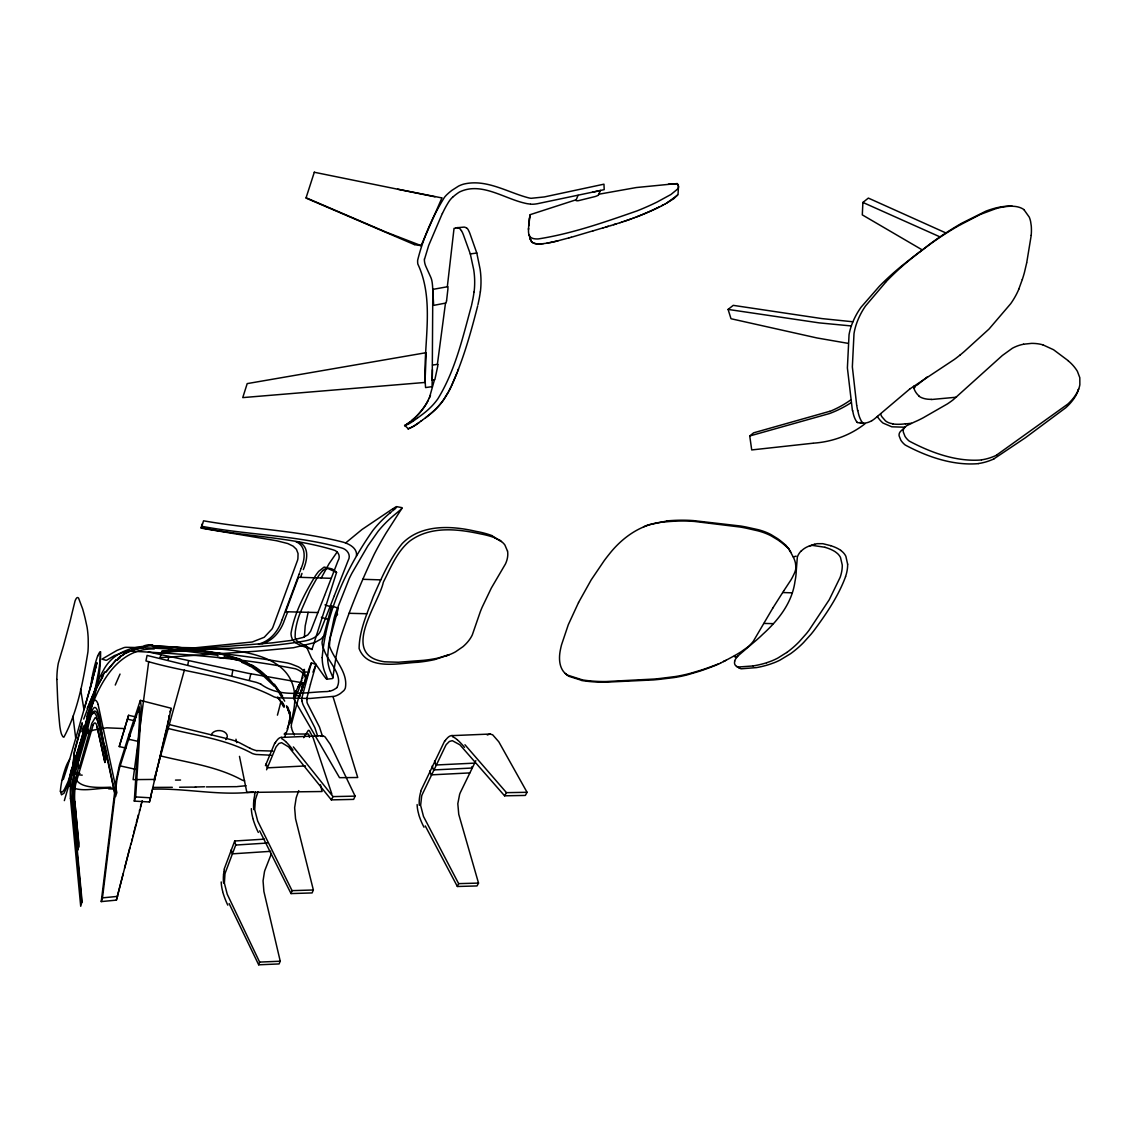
<?xml version="1.0" encoding="UTF-8"?>
<svg xmlns="http://www.w3.org/2000/svg" width="1137" height="1137" viewBox="0 0 1137 1137"><rect width="100%" height="100%" fill="white"/><g stroke="black" fill="none" stroke-linecap="round" stroke-linejoin="round"><path stroke-width="1.5" d="M432.231 380.085L432.813 289.864M432.444 369.667L432.06 386.651L425.579 387.575C422.14 346.927 435.798 302.271 417.833 264.054A29.363 21.788 -19.5 0 1 417.663 260.217C423.106 238.187 432.472 216.641 444.453 197.341A26.293 19.926 -20.8 0 1 446.784 194.74L448.603 193.063A51.094 38.388 -21.2 0 1 451.957 190.32L458.538 186.113A21.589 16.387 -21 0 1 463.981 184.038C486.65 178.765 507.585 192.437 528.833 197.909A27.459 20.736 -23.8 0 0 531.135 198.307L544.353 196.928L603.96 184.18L604.202 189.637L592.505 192.224M530.695 240.149L528.918 234.52A25.44 18.746 -23.3 0 1 528.506 230.1L528.534 228.409M528.478 229.603L528.534 228.608M945.899 232.943L868.355 198.094L862.898 202.443L862.301 214.879L922.178 249.87M310.458 684.176L306.99 697.82L306.99 702.154A18.945 14.042 21.4 0 0 307.445 703.561L319.454 727.026L322.567 736.52M281.407 696.697C274.145 683.65 265.163 672.649 251.604 664.847M171.118 708.806L149.444 801.983L134.294 801.102L139.382 721.824L139.325 706.859L128.708 739.064M134.294 801.102L135.658 796.923L140.192 726.699L141.144 706.049L140.391 700.378L171.374 708.308M528.79 224.714L530.212 214.651L576.189 199.757M528.719 225.893L529.316 218.986M528.79 224.87L528.549 228.366M919.435 251.988L902.48 265.291A194.654 118.404 -29.8 0 0 879.413 286.211L861.093 307.189A80.855 51.165 -29.2 0 0 857.81 312.163L857.241 313.13A86.327 54.548 -29.3 0 0 849.041 334.761L847.392 367.933L852.437 410.77M79.135 755.963L78.979 757.27A4.008 0.839 -88.9 0 1 78.808 758.308M79.377 757.697L79.235 758.905M87.236 728.263L87.08 729.599A4.065 0.867 -88.8 0 1 86.895 730.679M87.492 730.011C92.353 704.713 97.498 704.968 100.909 729.67L115.477 796.483L116.855 792.645L98.123 704.599M300.765 682.797L299.358 684.417M1031.231 235.288L1026.739 262.562M327.101 678.675L327.115 678.576A9.082 5.458 -14 0 0 326.987 677.581L325.296 673.388A97.498 59.238 -16.1 0 1 324.045 669.991A114.283 69.456 -16.5 0 1 322.183 657.712M101.25 901.598L102.486 897.86L116.884 779.996L119.357 768.527L128.666 739.235L129.135 734.26L119.47 764.86L116.073 780.806L101.25 901.598L116.386 900.12L131.039 843.242M332.771 678.05L336.14 656.191A448.689 259.435 -22.7 0 1 340.802 636.876C350.097 608.665 361.481 581.05 374.244 554.216A465.26 271.587 -23.4 0 1 386.04 533.111L401.929 508.296A9.252 6.097 -16.1 0 1 400.778 509.575L395.15 514.265A100.511 63.97 -17.5 0 0 391.569 517.292A114.467 72.555 -17.7 0 0 378.124 531.277L367.848 545.888L351.887 573.275A258.895 157.56 -19.8 0 0 349.258 578.506L335.586 613.042A257.872 155.94 -19.6 0 0 334.122 618.102L328.835 643.457L327.57 657.314A109.82 66.742 -16.5 0 0 329.559 669.309A96.148 58.413 -16.2 0 0 330.881 672.678L332.672 676.927M447.324 286.78L454.033 228.395A7.277 5.458 -20 0 1 455.34 228.253M356.45 556.007C357.643 548.46 349.699 544.168 343.63 542.292C297.88 530.396 249.955 529.075 203.551 520.803L201.334 527.753C244.924 536.522 290.575 536.991 333.297 549.896C338.371 551.047 340.915 556.476 337.987 560.911L324.642 595.347M445.462 303.281L437.39 364.38M424.598 258.98L428.677 245.464L442.336 213.443M148.72 661.578L133.1 779.627L154.106 779.428L184.421 669.935M87.151 732.427A4.065 0.867 -88.8 0 0 87.364 731.432L73.806 777.765L72.995 794.081A15.662 3.269 -89.1 0 0 73.038 795.133L78.041 850.007L78.766 842.73L74.744 801.429M529.345 218.83L529.487 218.034M80.599 689.207L83.967 709.715L90.32 687.672L91.969 678.036M306.706 699.497L306.99 697.805M169.527 715.784L168.844 719.181M529.529 217.778L530.183 214.751M187.776 664.989L188.529 661.009M231.834 675.662L232.843 670.333M168.077 660.341L168.816 656.589M303.352 672.024L300.267 684.815L300.722 683.721M125.98 748.089L119.243 746.583L128.58 715.301L136.383 717.063M119.243 746.583L128.58 715.301M300.736 682.953C298.59 686.563 304.83 683.806 303.551 684.645M434.462 379.815L429.303 398.206M1026.683 262.874L1024.522 272.113A153.594 99.686 -29.2 0 1 1022.319 279.46M446.557 300.893L447.921 288.94A24.161 17.695 -18.4 0 0 447.836 286.993L447.807 286.993M477.938 304.759L479.132 299.059A182.46 134.948 -14.2 0 0 480.297 291.939M168.603 720.247L167.75 724.084M471.628 304.972L472.893 299.003A174.828 129.305 -14.3 0 0 474.015 291.996M471.5 305.583C462.745 337.391 455.283 370.676 437.745 399.002A68.575 48.322 -16.3 0 1 425.195 412.219L424.328 412.902A124.445 89.183 -15.3 0 1 420.377 415.929L417.663 417.919M477.654 306.009C470.178 335.159 461.992 364.522 448.66 391.597M167.338 725.875L166.656 728.845M304.105 683.863L303.963 684.844L308.525 672.166M166.3 730.366L165.419 734.204M165.178 735.227L163.231 743.513M160.758 754.016L158.64 763.026M161.184 752.239L161.596 750.463M161.923 749.056L162.904 744.891M149.444 801.983L152.23 790.172M154.433 780.849L154.973 778.547M155.513 776.244L156.067 773.942M156.608 771.653L157.133 769.379M157.673 767.105L158.214 764.831M249.316 680.253L250.836 673.815M575.876 200.51L576.971 200.78A16.728 12.464 -24.8 0 0 578.491 200.666L595.177 196.53A14.34 10.645 -25.2 0 0 598.403 195.166M299.059 696.597L298.86 697.606L299.287 695.716M96.332 665.102L96.929 662.672L94.527 672.152M77.302 754.357C66.401 785.553 82.361 788.495 110.659 787.202M96.005 666.438L95.295 669.21M304.162 672.607L303.949 673.474M304.147 683.692L304.929 681.12A19.997 14.696 19.9 0 0 305.356 675.691L304.673 673.203A11.981 8.798 20.1 0 0 301.348 668.883A14.98 11.015 20.1 0 0 298.107 666.737L291.186 664.022A67.467 50.554 19.9 0 0 287.291 662.942C234.08 653.704 179.93 648.232 125.909 647.308A20.722 15.35 14.6 0 0 124.217 647.536L117.012 650.392L101.975 659.147L105.94 660.27A2.487 1.833 13.7 0 0 106.892 660.085L114.439 655.552L126.15 651.43A17.14 12.706 14.7 0 1 128.552 651.046C184.365 653.86 240.618 658.138 295.521 668.798A18.078 13.331 20.1 0 1 297.908 669.807L300.054 671.001A12.095 8.897 20.2 0 1 302.485 672.976L305.512 677.24M94.925 670.674L92.353 680.423A339.309 66.472 -87.1 0 1 90.32 687.672L69.698 759.246A327.925 62.222 -87.5 0 1 67.779 765.684L63.331 779.47M116.386 900.12L123.151 873.856M124.587 868.256L129.902 847.676M131.608 841.039L132.176 838.822M132.745 836.619L133.2 834.885M133.64 833.137L134.536 829.669M134.99 827.935L135.886 824.467M130.982 844.578L141.23 804.968M308.155 612.303L305.199 625.918L304.403 636.905M136.341 822.733L138.43 814.675M139.382 810.951L139.652 809.914M93.703 675.364L94.129 673.758M140.462 806.815L141.272 803.703M141.485 803.944L142.281 800.903M73.806 777.765L72.37 798.146L81.622 896.354L81.85 902.266L80.713 906.274L70.466 798.472M141.699 802.111L141.912 801.301M78.567 749.496L82.091 736.861M93.277 677.012L92.353 680.395A339.281 66.472 -87.1 0 1 90.32 687.643M224.16 869.137L234.691 840.996L264.452 839.134M310.444 684.204L316.043 664.406L311.382 662.871L308.312 670.645M83.314 731.873C89.823 711.435 92.481 689.463 103.254 670.603C115.633 646.47 145.28 643.769 169.257 646.782M254.489 794.905L255.441 791.821M290.461 723.075C318.459 636.024 203.097 650.677 152.401 646.456M299.23 695.261L291.555 723.757A32.589 24.488 21.6 0 0 291.37 724.951L291.328 725.491A10.574 7.959 20.8 0 0 291.427 727.282L291.456 727.382M82.106 736.819L86.099 723.644M311.382 662.871L302.03 697.279A33.016 24.488 21.7 0 0 301.845 698.473L301.802 699.028A10.716 7.945 20.9 0 0 301.916 700.818M64.34 800.633L87.748 720.332M79.192 768.171L91.841 723.317L95.266 717.575L96.929 719.209L98.621 724.354L105.897 759.232L104.917 762.458L97.057 726.316M303.295 685.497L302.428 688.326M78.41 760.198L79.249 757.313M86.497 732.583L87.364 729.627M78.126 762.643A27.615 5.856 -88.9 0 0 78.695 766.48L73.99 787.557L73.905 807.384M299.543 694.806L300.125 692.916M80.102 742.887C77.046 757.256 68.533 770.914 69.073 785.752C81.594 794.266 100.568 785.98 115.278 788.694M303.181 685.895L302.897 686.833M302.939 676.941L302.456 678.476M129.192 734.076L140.334 700.392M302.74 687.331L300.623 693.655M160.601 655.125L161.852 651.174L252.243 641.993L264.225 637.288L271.914 629.074A61.824 38.757 -11.8 0 0 272.795 627.468L297.581 560.157A63.473 41.131 -12.2 0 0 297.922 558.423L298.05 553.548L296.416 549.285L293.161 546.172L287.76 543.543L276.604 540.743L200.993 528.108L202.429 523.645M305.341 679.585L305.825 678.107M311.979 649.497L336.552 572.423L334.292 570.348A10.19 7.092 20.6 0 0 331.762 568.855L324.13 567.079L318.673 571.399A133.043 93.902 24 0 0 315.446 575.763C304.688 593.486 294.483 612.658 291.029 633.238A24.474 17.609 20.6 0 0 291.243 635.64A28.88 20.779 20.7 0 0 291.484 636.848L292.365 639.292A8.556 6.168 20.1 0 0 294.17 641.595L296.217 643.13A24.744 17.751 20.3 0 0 301.689 645.816L311.979 649.497L298.932 642.419A14.241 10.247 20.3 0 1 297.908 641.652L296.885 640.742A6.495 4.69 20.2 0 1 295.663 638.937L295.492 638.468A12.848 9.252 20.3 0 1 295.108 636.791L295.307 631.547A157.702 112.734 24.8 0 1 300.31 612.53L310.003 590.473L316.925 578.207M82.205 723.743L74.303 752.552L72.327 770.36M287.675 729.172L284.492 737.359M314.324 172.199L306.08 197.767L385.898 232.047L420.889 245.535M87.919 717.916C97.242 686.677 116.386 647.877 154.291 648.957M301.873 680.296L301.078 682.712M300.665 691.225L301.163 689.733M302.243 688.923L301.007 692.575M1078.274 390.005L1077.919 391.014L1078.686 388.953M82.148 722.606L74.559 750.576L72.754 769.109M83.726 719.081L92.751 695.332L102.628 676.785M845.587 576.644C838.239 596.413 826.201 614.065 813.708 630.907A169.711 99.786 -21.2 0 1 810.965 634.318L803.546 642.561A77.06 44.059 -22.2 0 1 790.641 653.647L779.968 660.128A40.378 22.797 -22.4 0 1 774.155 662.729L770.09 664.193A60.545 34.423 -22.5 0 1 756.546 667.59L741.21 668.798A10.745 6.012 -21.9 0 1 739.547 668.13L736.605 666.41A10.659 5.983 -21.9 0 1 736.094 666.055A12.834 7.206 -21.9 0 1 734.758 661.109M301.177 568.258C305.071 559.404 306.748 546.158 295.819 541.61M1022.319 279.46L1018.766 289.224M170.01 711.833L170.621 710.071M300.992 568.77L300.523 570.163M306.35 676.501L306.891 674.937M100.624 651.743L100.511 656.134A32.987 7.135 -88.3 0 1 100.113 660.412L99.928 662.004A59.536 12.734 -88.3 0 1 98.365 672.763L95.977 684.943A147.725 30.642 -88 0 1 94.925 689.775L81.779 737.643L68.717 779.868A143.305 28.709 -88.3 0 1 67.552 782.782L64.71 788.822A56.921 11.526 -88.7 0 1 62.379 791.849L62.052 792.063A31.324 6.339 -88.9 0 1 61.199 792.29L60.403 791.196L61.469 794.82L63.97 793.256L69.414 781.972L86.313 726.671C92.367 702.751 102.33 675.293 100.042 651.856A26.72 5.856 -88.5 0 0 99.161 653.036L98.805 653.647A43.064 9.466 -88.6 0 0 97.683 656.12M492.15 535.669A94.371 58.897 -16.6 0 0 476.048 531.377C451.56 525.635 421.116 524.001 402.185 543.585C389.437 559.376 381.336 578.363 373.22 596.811C367.223 613.511 359.207 630.552 359.121 648.573C367.521 671.015 399.329 663.027 417.691 662.288A95.977 59.692 -16.5 0 0 434.576 659.631L449.399 654.699M168.83 716.623L169.157 715.685M303.309 569.623C307.075 560.697 309.975 547.281 299.059 542.122M271.473 853.489L264.949 870.132A50.611 17.41 84.4 0 0 264.466 871.724L263.059 880.848L263.898 891.493L280.242 961.22L279.077 963.934L258.682 964.801L259.62 962.087L227.229 894.208L224.387 883.179L224.955 874.069A50.781 22.342 72.3 0 1 225.254 872.889L235.714 845.047L234.691 840.996M298.761 790.627L296.672 796.355A52.43 19.073 84.8 0 0 296.146 798.06L294.639 807.725L295.549 818.739L313.357 889.987L312.106 892.929L291.029 893.583L292.053 890.641L257.701 821.07L254.702 809.601L255.37 799.936A52.7 24.403 72.7 0 1 255.697 798.671L258 791.778M300.296 570.788L299.969 571.726M301.817 687.814L302.428 686.123L301.888 687.615M430.497 395.292L430.283 395.676A64.738 45.48 -16 0 1 429.36 397.865L426.929 402.811A72.526 50.994 -15.7 0 1 414.394 418.274L410.926 421.244M420.662 791.167L444.595 741.097M299.528 572.977L299.088 574.228M301.973 573.375L301.532 574.611M300.793 693.186L298.974 697.677L299.77 695.915M298.974 574.526L282.104 619.679M301.476 574.782L300.538 577.354M93.149 724.965L75.696 784.132A16.884 3.539 -89.1 0 0 74.63 799.084L78.95 847.065M298.462 577.283L285.657 611.749L317.99 612.545M458.509 369.07L457.642 371.373M287.689 611.805L286.652 614.52M87.194 708.408L94.897 690.401L102.941 676.145M300.097 695.062L299.813 695.816L295.563 695.702M286.425 615.117L284.705 619.494M324.557 595.575L310.628 631.248L307.857 634.872L303.209 637.402L291.115 640.444L272.027 642.874L161.951 651.501L160.004 657.641L256.024 651.245L293.502 647.72L314.551 642.661L321.004 639.037L325.48 634.375M265.433 765.67L274.742 743.101M457.216 372.524L451.531 385.94M334.264 595.845L321.245 629.102C319.298 635.924 312.419 639.364 305.981 640.742C258.44 649.568 209.492 647.607 161.553 652.794M334.349 595.617L348.121 560.569C351.447 554.998 347.012 549.128 341.342 547.863C296.004 535.101 247.88 535.101 201.803 526.303M266.57 769.777L275.779 747.506A53.88 25.625 73.1 0 1 276.334 746.512L278.935 743.484L281.592 742.674L288.67 746.938L331.336 799.879L353.635 799.382L355.114 796.127L330.327 744.451L324.983 736.804L322.723 735.682L320.577 736.151M312.959 672.18L316.043 664.406M281.905 620.162C278.267 631.234 270.151 641.126 258.483 644.125M284.52 619.978C280.924 630.793 273.235 640.657 261.865 643.84M575.962 200.283L578.065 195.379M285.373 732.683L284.776 734.033M600.45 190.49L598.417 195.052M421.116 245.635L441.923 197.923M148.393 651.956L248.278 673.331L303.991 683.067L304.744 681.631M303.707 737.671L308.241 730.437A11.924 3.695 -89.5 0 1 309.307 730.608L313.13 737.814L331.833 793.996M475.82 760.681L460.258 792.716A50.653 21.83 84.1 0 0 459.632 794.351L457.813 803.703L458.751 814.348L478.521 883.094L477.043 885.936L457.372 886.49L458.637 883.634L423.49 816.451L420.619 805.38L421.671 796.028A50.994 26.634 71.6 0 1 422.083 794.806L445.789 745.346A52.075 27.928 72 0 1 446.443 744.38L449.385 741.452L452.313 740.67L459.888 744.792L504.586 795.815L525.351 795.431L527.056 792.29L498.802 741.807L492.676 734.815L490.019 734.019L487.276 734.985M308.667 670.276L309.093 669.522L308.539 672.095L303.38 671.939M450.792 387.461L449.243 390.517M321.245 577.994L329.019 563.767L337.106 552.056M578.548 602.511L591.183 579.898L604.216 560.64A193.205 112.833 -22.9 0 1 609.318 554.046C623.076 536.536 643.016 522.807 665.87 521.855A128.339 76.35 -20.6 0 1 693.357 521.371M331.336 799.879L333.013 796.611L355.114 796.127M578.534 602.553L568.301 624.71L561.536 644.821A173.904 100.241 -21.9 0 0 560.456 649.525C558.651 657.925 558.85 668.528 566.24 674.326M297.681 687.515L299.273 684.545L300.694 684.517M298.121 686.663L299.329 684.446M69.698 759.246L67.467 763.254A68.604 14.184 -89.3 0 0 65.534 767.916M677.666 194.882L673.715 198.748L665.33 203.864M772.79 608.11L753.476 641.012A32.561 18.618 -21.8 0 1 747.975 646.896L741.196 651.7A90.164 52.629 -21.5 0 1 734.701 655.594M504.586 795.815L506.477 792.66L527.056 792.29M772.862 607.982L783.706 590.927M92.552 713.78L94.47 712.672L96.219 715.4A16.117 3.496 -88.8 0 1 96.418 715.955L98.621 724.354M783.876 590.672L791.054 579.771A99.758 59.422 -22 0 0 792.56 577.027L794.081 573.929A33.669 19.755 -23 0 0 795.971 567.434L795.417 562.872A85.744 50.511 -22 0 0 793.654 557.77L788.495 548.304M105.656 672.308L115.96 660.1M105.94 671.782L116.13 659.886M677.553 189.126L670.929 194.498L656.944 202.116A226.931 178.438 -28.5 0 1 637.118 210.871C604.813 222.085 572.067 233.668 538.213 238.941A21.93 16.231 -23 0 1 535.754 238.912L534.859 238.827A9.878 7.291 -22.7 0 1 530.169 236.908M737.856 655.992L752.68 643.3A132.105 78.183 -21.1 0 0 762.856 634.219C778.447 620.077 792.105 602.837 794.99 581.377A132.304 78.41 -21.2 0 0 796.213 571.47L797.321 557.272A18.931 11.057 -24 0 1 801.045 551.061M885.581 282.374L865.499 306.024A81.281 51.392 -29.3 0 0 862.343 310.984L861.803 311.922A88.373 55.756 -29.4 0 0 854.001 333.667L852.352 366.853L856.687 405.255M392.606 510.883L393.061 510.513A71.929 48.28 -14.9 0 0 394.226 509.532L395.378 508.495M1023.527 344.241A25.384 15.222 -29.6 0 0 1012.413 348.22L1002.365 355.483L953.09 399.854A71.688 44.442 -28.2 0 1 947.405 403.891L923.173 417.805A88.26 55.116 -27.9 0 1 918.511 420.164A70.736 43.902 -27.8 0 1 914.589 421.926L906.658 425.721L900.802 431.122A6.211 3.766 -27 0 0 899.168 434.078L899.111 434.334A14.141 8.542 -27.1 0 0 899.14 435.897L900.859 440.232A53.155 31.964 -27.9 0 0 905.223 445.008C927.209 456.832 953.176 465.815 978.474 463.626M322.922 570.532L325.253 568.784A2.956 2.061 20.5 0 1 325.978 568.628L327.669 568.685A6.978 4.861 20.6 0 1 328.735 568.855L336.552 572.423M81.793 737.245L84.891 734.573A35.716 26.876 12.5 0 1 93.703 730.053L106.736 727.822L125.354 728.604M345.591 543.017L362.078 529.444L390.403 510.385A34.295 22.314 -16.4 0 1 391.625 509.589L393.032 508.708M336.922 687.558C343.8 674.71 327.442 661.364 324.002 649.611A31.466 22.612 21.8 0 1 322.467 645.446L322.197 644.068A12.024 8.655 21.2 0 1 322.112 643.457L322.084 642.789A17.126 12.336 21.3 0 1 322.126 641.908L331.606 605.964L338.314 608.21L330.014 638.71L329.432 645.93A19.485 14.014 21.6 0 0 329.901 647.351C335.031 660.64 348.121 672.763 345.364 687.956A15.648 11.484 21.4 0 1 343.815 690.628L340.418 693.485A37.365 27.316 20.8 0 1 338.172 694.821L336.765 695.503A19.13 14.042 21.2 0 1 334.562 696.27L310.046 698.473L277.755 697.862A22.058 16.288 19.7 0 1 274.06 696.867C234.478 676.188 188.287 673.573 145.948 660.924L147.071 655.424L256.138 682.314A30.671 22.967 18.8 0 1 260.998 684.232M927.636 376.66L916.777 385.315M411.423 420.832L414.82 417.819A70.48 49.531 -15.8 0 0 419.724 412.674A75.994 53.482 -15.7 0 0 428.251 400.196M118.163 658.11L120.579 656.177M389.892 513.114L391.597 511.707M812.884 443.231L751.713 449.939L749.738 435.983L753.618 432.827L829.74 411.31M959.784 355.27L956.473 357.871A69.343 43.746 -29 0 1 954.085 359.619L909.898 388.911M847.946 343.331L816.92 337.945L731.006 318.73L728.092 309.42L733.237 305.356L821.994 318.602L852.892 321.771M914.034 256.479L930.961 243.275A204.106 123.677 -30.1 0 1 961.717 223.222L985.878 211.169A63.374 40.207 -31.4 0 1 991.492 209.222L992.743 208.838A56.85 36.142 -31.5 0 1 1001.399 206.835L1002.82 206.636A42.836 27.302 -31.7 0 1 1010.48 206.181L1013.01 206.28A31.196 19.897 -32 0 1 1024.167 209.762M919.748 252.002L925.49 247.624A193.034 117.438 -30.1 0 1 960.836 224.486M409.974 421.955L409.761 422.125A45.281 31.594 -16.2 0 1 404.843 425.494L408.325 428.82M119.712 656.859L120.494 656.248M409.903 422.026L408.851 422.808A44.3 30.898 -16.2 0 1 405.383 425.153L404.658 425.593M909.756 389.01L875.987 417.62A20.978 13.004 -26.8 0 1 871.852 420.704M425.494 417.791A132.716 95.181 -15.3 0 0 429.488 414.664A79.05 55.784 -16.2 0 0 435.997 408.851A73.237 51.591 -16.3 0 0 444.183 398.931L448.561 391.768L444.027 399.158A72.811 51.279 -16.3 0 1 435.016 409.803A74.9 52.799 -16.3 0 1 431.207 413.2L429.445 414.678A134.152 96.247 -15.3 0 1 425.437 417.819L422.666 419.88M915.612 386.182L914.105 388.371M413.655 426.176L413.584 426.219A29.562 20.494 -16.7 0 1 410.201 427.938L409.292 428.351A11.683 7.973 -16.9 0 0 408.012 428.976L408.098 428.933A13.047 8.911 -16.9 0 1 409.292 428.365L410.201 427.938A29.576 20.494 -16.7 0 0 413.598 426.233L414.039 425.963A53.823 37.592 -16.4 0 0 418.075 423.248L422.197 420.264M420.662 421.386L421.401 420.846M417.123 418.317L413.143 421.145M419.127 422.495L418.473 422.964A101.818 72.242 -15.7 0 1 416.71 424.2A45.579 31.751 -16.5 0 1 414.081 425.92L414.039 425.963M865.001 423.76C850.291 435.343 832.128 441.881 813.495 443.16M786.747 652.482L777.822 658.067A37.223 21.02 -22.3 0 1 770.673 661.308L766.651 662.729M850.675 399.982L850.121 400.366A66.173 42.424 -26.7 0 1 829.768 411.438M851.073 402.697L849.311 403.82A71.276 45.707 -26.8 0 1 829.569 413.527L749.738 435.983M393.217 508.594L395.505 507.13A7.362 4.832 -16.2 0 1 395.946 506.86L396.557 506.619M404.559 425.65L404.616 425.622A6.296 4.321 -16.8 0 1 405.468 425.281L405.98 425.082A18.832 13.033 -16.7 0 0 409.036 423.731L409.491 423.476A39.61 27.601 -16.5 0 0 413.129 421.131M667.007 202.912L677.538 195.123A4.235 3.07 -27.2 0 0 678.078 193.532L678.462 186.909A6.993 5.074 -27.2 0 0 678.064 185.189L678.093 185.175A7.078 5.145 -27.2 0 1 678.505 186.894A5.088 3.695 -27.3 0 1 677.538 189.112M734.701 655.594L726.827 659.858M960.864 224.557L980.435 214.396L996.31 208.469M720.616 663.07L717.22 664.676M635.398 217.366L637.914 216.4A227.03 178.054 -28.4 0 0 653.42 209.805A186.326 144.044 -27.9 0 0 659.773 206.749L665.344 203.821M996.566 455.098L1067.941 403.976A37.407 21.901 -29.4 0 0 1079.852 384.789L1079.809 377.711L1077.407 371.344A111.739 65.974 -28.1 0 0 1068.254 360.87M661.734 205.726L663.582 204.759M722.848 661.89L726.287 660.128M723.956 661.336L723.473 661.578M725.662 660.455L724.098 661.251M720.716 662.942L721.91 662.359M993.994 458.794L1025.446 437.702L1065.71 407.785A40.591 23.763 -29.3 0 0 1077.975 391.071M447.452 655.424L445.619 656.191M716.211 665.088L714.192 665.884A181.153 109.308 -21.6 0 1 699.553 671.228L687.686 674.738A83.74 48.777 -21.3 0 1 673.999 677.581L659.446 679.343A180.001 108.328 -22 0 1 653.363 679.926L605.651 682.186A128.31 76.62 -20.8 0 1 581.746 680.523M718.641 663.823L716.097 664.804A196.829 119.456 -21.7 0 1 701.216 670.119L690.841 673.203A91.443 53.411 -21.3 0 1 675.065 676.586L660.341 678.434A182.048 109.692 -22 0 1 654.187 679.045L606.177 681.532A128.666 76.861 -20.8 0 1 581.874 679.827M636.677 216.826L637.928 216.343A223.89 175.396 -28.4 0 0 655.623 208.725A186.681 144.342 -27.9 0 0 659.787 206.707M635.412 217.309L631.575 218.787M632.883 218.261L634.148 217.792M629.017 219.711L631.603 218.73M336.097 616.041L337.49 614.577L337.092 612.502M630.324 219.199L623.872 221.473M627.752 220.109L619.992 222.738M621.314 222.269L622.607 221.843M830.635 545.646L822.818 543.685L817.261 543.685A11.384 6.666 -24.1 0 0 814.675 544.31L813.907 544.58A12.422 7.277 -24.1 0 0 812.017 545.39M801.201 551.104A13.431 7.86 -24 0 1 809.43 545.959L814.675 544.31M620.02 222.681L610.91 225.567M793.299 556.931L796.127 556.149M613.539 224.714L616.126 223.918M603.15 227.883L610.939 225.51M593.045 230.811L571.186 237.306M593.017 230.868L603.164 227.826M605.751 227.059L608.352 226.277M253.38 791.878C220.351 796.127 186.795 788.225 153.481 789.149M568.798 237.974L571.215 237.249M568.813 237.917L558.011 240.774A147.185 113.302 -25 0 1 550.635 242.451L549.413 242.678M600.364 190.504L537.36 203.722A48.138 36.555 -24 0 1 535.143 204.049L534.148 204.148A15.378 11.555 -23.4 0 1 531.007 204.177L530.752 204.134M598.815 194.228L636.35 187.534L674.099 183.824M1023.542 344.213L1031.614 343.374A50.739 30.273 -29.2 0 1 1042.743 344.809M548.176 242.906L549.384 242.735A140.405 107.83 -24.9 0 0 557.983 240.817M329.503 691.168L328.11 691.395A53.553 38.814 20.5 0 1 327.044 691.552C305.057 692.049 280.228 698.331 260.984 684.261M432.785 289.381L447.68 286.709M546.968 243.119L548.162 242.963M753.163 665.941L738.183 667.035A10.19 5.728 -21.9 0 1 736.605 666.41M546.954 243.176L543.443 243.631M981.501 459.945C956.473 462.02 930.976 452.625 909.202 441.071A52.146 31.367 -28 0 1 905.009 436.381L903.318 432.046A15.421 9.309 -27.3 0 1 903.261 430.426L903.304 430.17A8.94 5.415 -27.2 0 1 903.474 429.431A6.111 3.695 -27.1 0 1 904.981 427.015M144.641 647.138L132.631 649.938L123.677 654.116L132.517 650.037L144.442 647.28M432.231 380.142L434.775 379.687A8.243 5.784 -17.7 0 0 434.959 379.19L437.745 366.185A23.195 16.387 -17.4 0 0 437.83 364.593M432.529 365.062L437.745 364.323M461.48 230.64L462.489 232.644A97.626 72.896 -16.8 0 1 463.413 234.862L470.306 253.921L476.801 253.039L480.07 268.986A149.8 110.488 -15.3 0 1 480.368 291.925M246.033 785.724L236.809 786.619M911.419 423.262L905.464 423.916M666.552 521.087L648.516 524.825A34.38 21.12 -21.4 0 0 643.514 526.829M326.816 679.201L332.487 678.562M542.306 243.744L543.429 243.673M956.444 397.211L931.132 399.542M102.486 897.86L117.637 896.382M455.639 228.082A2.985 2.246 -20.2 0 1 456.832 227.755L463.797 227.13A2.743 2.061 -20.4 0 1 464.351 227.13A6.552 4.903 -20.3 0 1 466.426 227.969M424.982 382.444L426.233 352.669L247.198 383.61L242.75 397.609L424.854 382.458M542.292 243.787L540.132 243.886A21.546 15.904 -23 0 1 536.678 243.858M904.81 427.214L891.806 426.801L883.023 423.063A62.237 38.104 -28.1 0 1 879.1 418.942L878.574 418.317A35.062 21.504 -27.6 0 1 877.423 416.398M668.414 184.194L672.905 183.881M270.677 851.329L232.275 853.844L231.266 849.794M235.714 845.047L267.266 843.043M677.766 184.549L677.851 184.649A6.538 4.747 -27.7 0 1 677.467 183.668L673.474 183.853M674.596 183.782L677.41 183.625M152.656 646.313L177.67 647.138L218.631 653.15M541.184 243.886L540.118 243.943A22.456 16.586 -23 0 1 537.147 243.844L536.692 243.801A11.143 8.201 -22.7 0 1 533.665 243.062A8.613 6.339 -22.7 0 1 531.519 241.47L530.936 240.575M305.498 765.94L267.323 767.845L266.186 763.751M469.723 772.918L431.122 774.865L429.814 770.914M474.612 763.126L435.855 765.002L434.533 761.037M281.493 737.444L322.482 735.653M452.213 735.625L490.303 734.033M259.62 962.087L280.242 961.22M292.053 890.641L313.357 889.987M458.637 883.634L478.521 883.094M272.724 751.074L256.891 750.591M206.337 786.903L236.141 786.662M271.302 755.224L256.024 754.485A21.432 16.288 19.3 0 1 252.428 753.547C226.135 739.135 195.82 735.525 167.054 728.192M179.589 787.23L191.513 787.117A71.176 7.362 -0.2 0 0 195.706 787.174M300.552 682.967L304.887 682.939M153.125 787.415L172.312 787.316M284.094 734.033L308.681 734.019L309.463 737.401M851.3 325.949L819.194 322.88L728.092 309.42M349.031 613.298L366.825 613.738M763.979 623.431L773.188 623.644M294.327 695.091L297.198 695.162M298.562 577.283L331.251 578.321M362.788 579.302L380.724 579.87M782.668 592.533L792.063 592.832M859.956 422.879L863.424 423.063M135.658 796.923L150.837 797.833M169.086 649.056L218.034 655.324M693.385 521.314L740.386 527.071A174.885 101.776 -20.5 0 1 746.17 528.165L757.896 530.837A93.149 55.073 -21.9 0 1 771.227 535.911L777.964 539.976A189.737 110.829 -20.1 0 1 786.434 546.67L788.495 548.546M169.797 646.655L218.119 653.391M530.268 204.091L527.81 203.779A38.175 28.851 -23.9 0 1 524.484 203.082C503.506 198.222 480.923 181.55 459.419 192.039A39.184 29.477 -21.1 0 0 452.597 197.298M414.607 244.682L421.145 245.649M581.945 679.727L567.534 675.122A33.897 19.798 -19.4 0 1 565.487 673.644L565.26 673.445M581.846 680.409L568.941 676.316A32.419 18.903 -19.4 0 1 566.325 674.412M892.829 423.817L890.498 423.305A23.863 14.61 -27.4 0 1 885.382 420.761L881.914 416.767A24.872 15.25 -27.4 0 1 881.104 415.261L880.621 413.996M396.671 506.619L402.086 507.685M441.639 197.866L397.58 189.154M314.295 172.255L435.016 196.815M120.167 765.883L136.866 769.607M128.666 739.235L138.785 741.523M137.279 711.62L140.718 712.402M127.785 719.224L134.607 720.773M159.72 755.707C187.577 762.657 216.854 766.182 242.266 780.153A21.148 16.288 19 0 0 244.611 780.821M169.825 724.724L230.726 739.576A77.728 60.957 17.9 0 1 234.762 740.812L235.927 741.225A24.815 19.102 18.3 0 1 239.779 742.902L249.884 748.203M224.202 656.66L236.88 660.057M824.979 547.267L812.216 545.362A10.816 6.339 -24 0 0 809.43 546.002M1042.757 344.781L1053.558 349.741L1068.339 360.799M324.997 604.87L331.322 606.987M321.373 617.292L327.769 619.423M240.348 659.176L221.53 653.789A143.859 123.222 -24.6 0 0 218.659 653.05M239.722 659.432L221.004 654.031A143.361 122.824 -24.4 0 0 218.162 653.292M494.467 537.744L500.124 540.615M305.981 198.065L414.351 244.583M492.051 535.783L501.417 541.525M735.127 656.774L736.648 657.442M862.898 202.443L939.986 236.88M734.928 656.674L734.147 656.319M739.519 668.115L739.135 667.86A11.725 6.566 -21.9 0 1 738.283 667.064M250.552 666.183L261.581 674.156L274.33 686.35M250.879 665.046C263.144 673.118 274.458 683.124 281.791 696M840.726 550.407L842.204 551.587A41.898 24.289 -23.7 0 1 845.871 556.291L847.619 564.165M498.916 539.62L502.156 542.107A33.584 21.233 -17.7 0 1 504.899 545.021L507.443 550.99M1024.067 209.848L1029.283 217.167A63.246 40.52 -31.3 0 1 1030.605 221.473L1031.273 226.007A106.409 68.788 -30.5 0 1 1031.202 235.302M785.88 545.376L788.467 548.489M464.962 744.763L506.477 792.66M857.227 422.197L857.426 422.424A21.603 13.331 -26.9 0 0 857.767 422.779L862.386 422.481M530.254 236.851L529.117 235.174M293.36 746.924L333.013 796.611M305.896 645.432L311.524 658.167L323.86 675.776A32.376 19.585 -14.8 0 0 324.4 676.501L325.893 678.377M274.401 684.161L282.672 696.171M788.907 549.171L790.798 552.212M293.787 698.871L339.508 777.68L357.729 777.509L333.098 696.91M457.372 886.49L425.266 825.917M294.384 735.056L292.607 731.276A25.938 19.485 21.3 0 1 291.868 729.201L291.47 727.438M677.993 184.919L677.965 184.961A8.115 5.884 -27.2 0 1 678.22 185.459M291.029 893.583L259.662 830.849M286.68 705.85L289.324 712.828A32.49 25.042 12.8 0 1 289.679 719.977M258.682 964.801L229.12 903.574M530.922 240.618L530.538 239.609M79.05 768.143L78.865 767.361M471.741 766.807L472.168 768.029L433.481 769.948L432.174 765.997M476.801 253.039L469.894 233.455A87.194 65.107 -17.4 0 0 469.226 231.849L468.302 229.958A9.935 7.433 -20.2 0 0 466.554 227.869M470.306 253.921L473.688 269.597A143.376 105.755 -15.3 0 1 474.101 291.996M913.85 387.39L913.565 386.253M320.492 784.757L322.069 791.523L246.857 792.446L239.481 756.375M530.339 239.012L530.496 239.552A18.931 13.928 -23 0 1 530.112 236.738M104.917 762.458L96.631 724.951A17.325 3.752 -88.9 0 0 93.149 724.909M301.93 700.818L302.385 702.737A26.293 19.471 21.4 0 0 303.124 704.826L314.892 727.737L317.692 736.236M115.477 796.483L105.016 745.943C102.373 750.605 99.658 691.666 91.727 711.591L73.663 773.402L71.787 786.307L72.327 803.887L81.85 902.266M235.97 739.206L236.681 742.646M857.611 410.542L856.758 405.596M289.693 711.492L289.836 712.43M288.699 710.98L288.841 711.876M72.924 716.267L75.724 738.297M88.629 734.317L88.501 733.095A27.601 5.856 -88.9 0 0 87.947 729.144M322.169 657.612C326.134 612.004 346.543 567.889 372.851 530.51A114.553 72.725 -17.6 0 1 389.863 513.1M60.403 791.196L60.588 788.95A25.241 5.145 -89.1 0 1 61.028 785.61L61.227 784.345A40.79 8.357 -89.2 0 1 61.966 780.465M204.546 786.761A69.456 1.563 -1.3 0 1 195.308 787.003M180.541 780.039A154.291 16.344 -0.9 0 1 175.496 780.096M113.089 789.021A122.227 30.727 -2.3 0 1 108.64 788.851M78.865 751.287A211.979 21.944 -67.2 0 1 80.201 746.355M81.793 731.56A212.989 21.83 -66.2 0 1 83.498 725.932M154.39 647.664A123.507 104.405 -21.9 0 1 169.342 647.891M217.394 657.143A149.516 126.804 -23.3 0 1 223.506 658.38M236.951 659.886A73.152 65.747 -32.2 0 1 242.167 661.791M241.854 662.402A71.986 64.98 -34.2 0 1 250.353 666.481M281.933 696.611A122.768 79.334 30.9 0 1 284.691 701.145M281.933 701.643A83.726 57.703 26.8 0 1 284.548 706.12M289.267 720.204A85.957 63.942 31.3 0 1 287.49 729.087M80.002 773.416A72.754 26.691 -29.3 0 1 71.261 770.062M115.263 685.042A200.396 27.984 -62.3 0 1 120.039 674.07M102.074 676.273A69.57 29.207 -42.8 0 1 105.087 671.811M116.855 660.455A39.141 28.397 -32 0 1 120.423 657.428M120.778 656.404A32.447 26.137 -29.7 0 1 123.862 654.358A32.959 26.606 -30 0 0 120.693 656.49M144.328 645.802A88.913 82.504 -31.6 0 1 152.429 645.049M239.395 660.114A76.733 69.172 -33.6 0 1 250.623 665.415M82.205 775.15A73.82 26.734 -29.6 0 1 70.65 771.426M86.853 716.31A202.088 23.408 -64.7 0 1 88.444 711.677M101.69 676.927A70.977 29.775 -43.2 0 1 104.732 672.365M116.258 660.313A41.728 30.258 -32.5 0 1 118.433 658.366M144.527 645.631A89.297 82.902 -31.7 0 1 152.685 644.878M240.035 659.815A76.563 69.13 -34.5 0 1 251.362 665.188M277.513 697.123A77.728 51.861 28.6 0 1 283.554 706.745M286.695 706.503A34.48 25.995 17.4 0 1 288.272 710.98M289.168 711.89A32.703 25.412 9.7 0 1 289.168 713.496M278.11 697.351A79.107 52.43 29.2 0 1 284.236 707.115M287.618 706.873A35.716 26.89 17.8 0 1 289.239 711.506M290.162 712.444A33.769 26.222 10.1 0 1 289.722 717.689M290.532 717.959A87.762 66.202 27 0 1 287.235 728.646M326.248 678.832A16.387 9.878 -14.5 0 1 325.893 678.377M494.567 537.659A94.698 58.996 -16.7 0 0 480.425 533.893C457.074 528.819 430.07 525.919 409.704 541.141C396.856 551.672 390.702 567.789 383.325 582.215C379.09 602.738 342.052 651.458 379.758 660.824A40.491 24.758 -15.8 0 0 384.633 661.805L398.362 662.246L423.731 660.313A96.83 60.261 -16.7 0 0 437.972 658.11L450.536 654.23A32.362 19.67 -16.6 0 0 455.539 651.814L462.986 646.669A43.561 26.549 -16.5 0 0 472.31 634.887L480.297 611.763A278.551 162.278 -22.3 0 1 482.088 607.357L491.34 588.028L505.439 563.98A45.039 28.482 -17.4 0 0 507.543 550.962M396.486 507.23A9.11 6.012 -16 0 1 395.363 508.481M332.658 676.927A9.224 5.543 -14.2 0 1 332.8 677.95M456.832 227.755A2.871 2.146 -20.2 0 1 457.5 227.77M457.671 227.542A8.883 6.666 -20 0 1 461.309 230.697M452.554 197.284A20.878 15.804 -20.8 0 0 449.612 200.581L448.674 201.945A117.878 86.824 -23.1 0 0 442.435 213.472M424.357 259.023A31.637 23.479 -19.8 0 0 425.863 266.413L430.625 276.945A33.215 24.46 -17.6 0 1 431.904 280.924L432.117 282.147A102.657 75.682 -15.2 0 1 432.572 286.339L433.652 305.37L445.96 303.025A20.821 15.179 -18.3 0 0 446.514 300.893M536.692 243.801A10.304 7.575 -22.7 0 1 531.363 241.612M666.58 520.945A128.211 76.307 -20.6 0 1 693.57 520.618L740.628 526.033A173.279 100.895 -20.6 0 1 746.384 527.085L758.052 529.657A86.966 51.52 -22 0 1 771.099 534.632L777.637 538.654A176.59 103.467 -20.4 0 1 785.852 545.39M786.776 652.496A73.237 41.898 -22.2 0 0 799.325 641.581L806.446 633.565A172.611 101.719 -21.1 0 0 809.047 630.253L829.243 599.739L840.129 577.383A76.52 44.57 -23 0 0 842.275 565.103L840.485 557.443A38.559 22.37 -23.7 0 0 837.5 553.548L835.269 551.786A64.169 37.137 -23.2 0 0 824.936 547.323M766.665 662.757A61.91 35.275 -22.5 0 1 753.177 665.912M830.593 545.675A62.777 36.327 -23.3 0 1 840.769 550.379M847.662 564.151A80.443 46.816 -23 0 1 845.53 576.658M734.601 661.123A17.922 10.048 -22 0 1 737.913 655.992M959.784 355.27A143.163 92.765 -29 0 0 964.247 351.546L989.005 329.062L1010.694 303.707A80.457 51.037 -30.1 0 0 1018.809 289.224M871.809 420.647A10.56 6.524 -26.7 0 1 863.395 423.135M1012.257 206.238A44.116 28.098 -31.7 0 0 1006.174 206.55L1004.781 206.721A55.841 35.474 -31.5 0 0 996.296 208.483M994.008 458.865A36.469 21.361 -28 0 1 978.516 463.526M905.507 423.788A47.228 29.036 -27.8 0 1 892.73 423.973M996.595 455.184A33.343 19.528 -28 0 1 981.544 459.831M857.028 422.31A64.624 39.781 -27.8 0 1 852.778 410.656M862.201 422.467A75.937 46.589 -28.1 0 1 857.881 410.443M885.481 282.331A189.694 115.562 -30 0 1 913.992 256.436M931.246 399.329A29.704 18.206 -28.4 0 1 919.122 396.344M919.293 396.202A45.139 27.629 -28.7 0 1 913.963 388.442M211.226 735.014A8.115 5.628 2 0 1 222.411 731.063A8.115 5.628 2 0 1 225.737 739.618M133.626 725.562A8.201 5.244 9.4 0 1 134.706 721.569M134.393 720.631A8.158 5.216 -1.1 0 1 134.692 720.233M128.936 739.86A8.144 5.173 9.4 0 1 130.343 735.994M258.326 832.44A51.208 29.377 77.2 0 1 253.082 819.237M252.968 818.541A24.346 13.658 75.9 0 1 251.334 808.649M253.75 809.587A24.957 9.863 77.4 0 1 253.807 800.633M253.778 800.562A36.597 15.406 76.6 0 1 254.333 797.293M254.404 796.696A58.527 25.625 75.3 0 1 254.759 795.303M286.396 742.262A51.705 18.988 68.2 0 1 293.019 750.136M281.777 738.737A24.943 9.693 68.3 0 1 285.998 741.935M281.479 737.288A25.625 11.427 79.6 0 0 277.215 740.002A37.478 16.728 77.6 0 0 275.765 742.049M274.927 743.456A59.82 27.203 75.9 0 1 275.524 742.347M300.623 684.09A8.456 0.995 -67.3 0 1 297.496 692.518M296.117 690.983A8.897 0.767 -64.4 0 1 297.652 687.814M294.455 694.934A8.67 1.038 -64.3 0 1 296.075 691.054M294.156 695.332A8.684 1.18 -63.9 0 1 295.847 691.168M295.492 695.816A7.703 1.052 -63.8 0 1 293.929 695.745M297.453 691.722A8.513 1.109 -67.4 0 1 295.322 696M303.75 670.134A8.67 0.796 -76 0 1 304.332 671.242M256.877 750.733A23.038 17.467 19.3 0 1 249.898 748.174M424.002 827.224A49.516 31.111 76.1 0 1 418.729 814.575M418.643 813.921A23.55 14.497 74.8 0 1 417.123 804.57M419.297 805.309A24.147 11.086 76.6 0 1 419.667 796.625A35.389 17.112 75.7 0 1 420.363 793.384M420.463 792.83A56.608 28.269 74.4 0 1 420.889 791.48M457.401 739.846A50 21.518 67.3 0 1 464.493 747.379M452.427 736.677A24.119 10.887 67.4 0 1 457.031 739.576M452.185 735.468A24.744 12.635 78.8 0 0 447.381 738.027A36.213 18.476 76.7 0 0 445.704 739.988M444.738 741.367A57.802 29.917 75 0 1 445.434 740.301M227.784 905.123A49.346 27.316 76.5 0 1 222.824 892.218M222.724 891.536A23.465 12.692 75.3 0 1 221.203 881.957M223.548 883.037A24.062 8.997 77.1 0 1 223.563 874.566M223.534 874.481A35.275 14.085 76.2 0 1 224.046 871.411M224.103 870.857A56.409 23.436 75 0 1 224.415 869.549M76.278 764.831A362.746 18.547 -76.8 0 1 74.744 769.621M280.882 701.557A249.117 80.301 -89.4 0 1 277.428 715.159M77.273 762.472A363.755 16.657 -77.2 0 1 75.824 767.177M336.936 687.558A25.142 18.405 20.9 0 1 334.136 689.463L333.525 689.818A16.643 12.194 21.1 0 1 329.517 691.197M317.038 578.264A92.722 65.25 22.9 0 1 322.837 570.49M93.291 701.131A29.889 6.481 -88.8 0 1 98.152 704.386M91.969 678.007A72.072 15.918 -88.8 0 1 93.66 670.034A92.14 20.48 -88.8 0 1 97.668 655.935M70.423 798.544A29.05 6.069 -89.1 0 1 71.261 776.642M79.249 759.104A4.008 0.839 -88.9 0 1 79.064 760.056M61.938 780.309A87.421 18.107 -89.4 0 1 65.548 768.043M56.85 679.429L57.689 699.951A289.736 65.52 -88 0 0 58.257 708.394A245.521 54.548 -88.1 0 0 58.698 714.107L59.721 725.221A26.364 5.372 -88.6 0 0 59.977 727.211L60.076 727.822A35.048 7.163 -88.6 0 0 60.73 731.304L61.085 732.768A22.129 4.505 -88.6 0 0 61.583 734.303L62.663 736.392A22.854 4.662 -88.6 0 0 63.914 737.146C77.657 711.648 83.228 680.722 87.933 651.927A23.579 4.989 -88.3 0 0 88.245 645.404L88.203 639.335A22.839 4.832 -88.3 0 0 88.075 636.322L87.904 634.062A35.915 7.561 -88.3 0 0 87.435 629.642L87.336 628.974A27.16 5.742 -88.3 0 0 87.037 626.999L85.133 618.315A224.43 44.599 -89 0 0 84.124 614.335A259.065 50.966 -89.2 0 0 82.617 608.821L78.581 598.147A24.261 5.06 -88.2 0 0 77.586 597.565L77.444 597.579A17.24 3.596 -88.1 0 0 76.918 597.792L76.79 597.906A24.119 5.031 -88.2 0 0 75.426 600.066A18.789 3.923 -88.1 0 0 74.985 601.203L71.659 614.776A345.378 63.857 -86.9 0 1 70.025 621.569L63.487 645.873A345.563 63.914 -86.9 0 1 61.768 651.558L58.385 662.956A18.291 3.695 -88.4 0 0 58.058 664.633A23.493 4.747 -88.4 0 0 57.305 670.276L57.248 670.844A16.771 3.383 -88.4 0 0 57.063 673.189L57.021 673.829A23.65 4.79 -88.4 0 0 56.864 678.505L56.85 679.429"/></g></svg>
